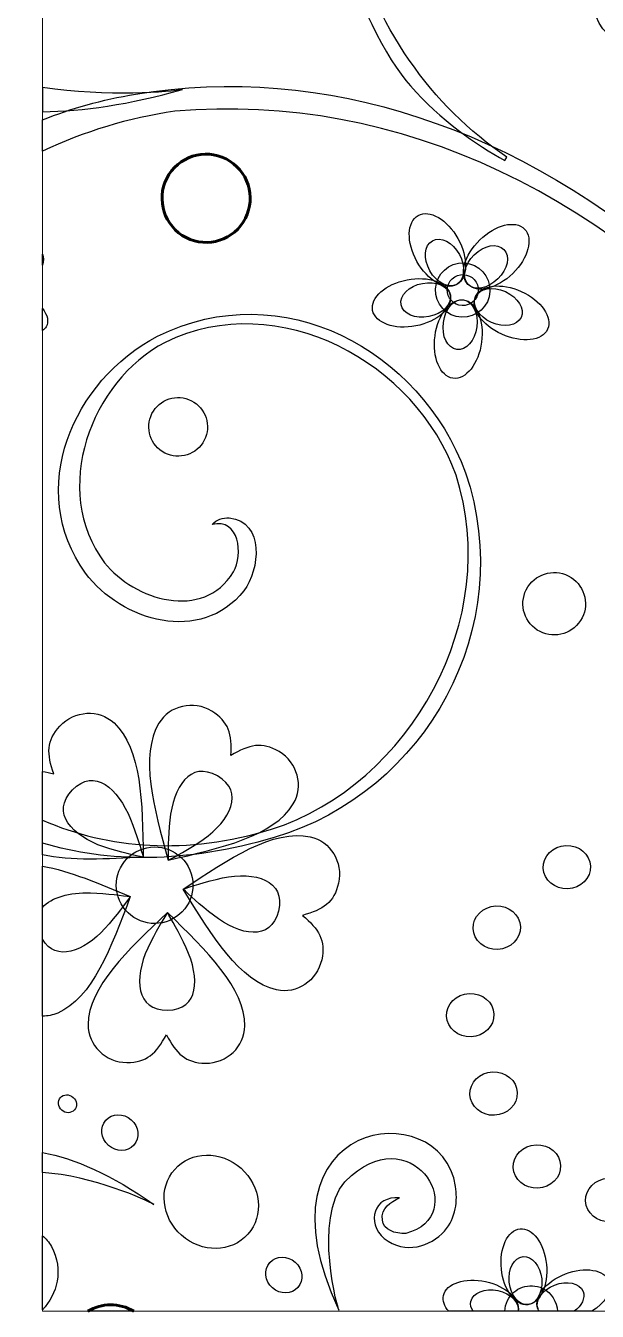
# Model space of a CAD drawing. Header units: millimetres. Extents: x -96 to 58, y -5 to 152.
# Drawn here: x -95.66 to -79.52, y -2.9 to 33.41 of the extents above; entities that cross this region are included whole.
import ezdxf

# ---------------------------------------------------------------- set-up
doc = ezdxf.new("R2010")
doc.units = ezdxf.units.MM
doc.header["$MEASUREMENT"] = 0
doc.layers.add('Capa 1', color=7, linetype='Continuous')

msp = doc.modelspace()

# ---------------------------------------------------------------- linework, layer by layer
at = {"layer": 'Capa 1', "color": 250, "lineweight": 9}
msp.add_open_spline([(-95.1806, 149.5), (-95.1806, 149.5), (57.2195, 149.5), (57.2195, 149.5), (57.2195, 149.5), (57.2195, 149.5), (57.2195, -2.9001), (57.2195, -2.9001), (57.2195, -2.9001), (57.2195, -2.9001), (-95.1806, -2.9001), (-95.1806, -2.9001), (-95.1806, -2.9001), (-95.1806, -2.9001), (-95.1806, 149.5), (-95.1806, 149.5)], degree=3, knots=[0, 0, 0, 0, 0.2, 0.2, 0.2, 0.2, 0.4, 0.4, 0.4, 0.4, 0.6, 0.6, 0.6, 0.6, 1, 1, 1, 1], dxfattribs=at)
at = {"layer": 'Capa 1'}
for points, knots in [([(-78.679, 40.9568), (-78.6047, 39.7963), (-77.4427, 39.6984), (-76.7587, 40.1543), (-76.7587, 40.1543), (-75.2306, 41.2642), (-75.4472, 43.7606), (-76.3585, 45.2921), (-76.3585, 45.2921), (-77.8939, 47.7158), (-80.6531, 48.0613), (-82.8718, 46.8705), (-82.8718, 46.8705), (-86.2305, 44.9315), (-87.4793, 40.3678), (-86.5299, 36.2373), (-86.5299, 36.2373), (-85.8033, 33.3857), (-84.2054, 31.1408), (-82.0746, 29.6992), (-82.0746, 29.6992), (-82.0746, 29.6992), (-82.1324, 29.6069), (-82.1324, 29.6069), (-82.1324, 29.6069), (-82.9258, 30.0472), (-83.9484, 30.741), (-84.7972, 31.7112), (-84.7972, 31.7112), (-86.1643, 33.2753), (-88.2359, 38.2056), (-86.8473, 42.5377), (-86.8473, 42.5377), (-85.6552, 46.2567), (-82.5162, 48.8329), (-79.0894, 48.0098), (-79.0894, 48.0098), (-76.8405, 47.3908), (-74.8668, 45.1103), (-75.1773, 42.2118), (-75.1773, 42.2118), (-75.3611, 40.8383), (-76.1841, 39.4494), (-77.4625, 39.4405), (-77.4625, 39.4405), (-78.1441, 39.4677), (-78.8646, 40.0553), (-78.679, 40.9568)], [0, 0, 0, 0, 0.0769231, 0.0769231, 0.0769231, 0.0769231, 0.1538462, 0.1538462, 0.1538462, 0.1538462, 0.2307692, 0.2307692, 0.2307692, 0.2307692, 0.3076923, 0.3076923, 0.3076923, 0.3076923, 0.3846154, 0.3846154, 0.3846154, 0.3846154, 0.4615385, 0.4615385, 0.4615385, 0.4615385, 0.5384615, 0.5384615, 0.5384615, 0.5384615, 0.6153846, 0.6153846, 0.6153846, 0.6153846, 0.6923077, 0.6923077, 0.6923077, 0.6923077, 0.7692308, 0.7692308, 0.7692308, 0.7692308, 0.8461538, 0.8461538, 0.8461538, 0.8461538, 1, 1, 1, 1]), ([(-78.9342, 32.9694), (-78.0369, 32.5407), (-76.7233, 33.418), (-76.001, 34.9301), (-76.001, 34.9301), (-75.2787, 36.4416), (-75.4203, 38.015), (-76.3179, 38.4437), (-76.3179, 38.4437), (-77.2152, 38.8727), (-78.5288, 37.9946), (-79.2511, 36.4832), (-79.2511, 36.4832), (-79.9735, 34.9718), (-79.8317, 33.3983), (-78.9342, 32.9694)], [0, 0, 0, 0, 0.2, 0.2, 0.2, 0.2, 0.4, 0.4, 0.4, 0.4, 0.6, 0.6, 0.6, 0.6, 1, 1, 1, 1]), ([(-63.7769, -1.8593), (-64.2088, 1.3475), (-64.8296, 4.2977), (-65.564, 6.8251), (-65.564, 6.8251), (-70.6368, 24.283), (-81.9079, 33.2337), (-92.5526, 31.4791), (-92.5526, 31.4791), (-93.505, 31.3196), (-94.3794, 31.0728), (-95.1806, 30.7546), (-95.1806, 30.7546), (-95.1806, 30.7546), (-95.1806, 29.8669), (-95.1806, 29.8669), (-95.1806, 29.8669), (-94.0155, 30.4244), (-92.7488, 30.8014), (-91.4457, 30.9988), (-91.4457, 30.9988), (-78.7654, 32.0492), (-67.1981, 19.5146), (-64.3918, -2.9001), (-64.3918, -2.9001), (-64.3918, -2.9001), (-63.7769, -2.9001), (-63.7769, -2.9001), (-63.7769, -2.9001), (-63.7769, -2.9001), (-63.7769, -1.8593), (-63.7769, -1.8593)], [0, 0, 0, 0, 0.1111111, 0.1111111, 0.1111111, 0.1111111, 0.2222222, 0.2222222, 0.2222222, 0.2222222, 0.3333333, 0.3333333, 0.3333333, 0.3333333, 0.4444444, 0.4444444, 0.4444444, 0.4444444, 0.5555556, 0.5555556, 0.5555556, 0.5555556, 0.6666667, 0.6666667, 0.6666667, 0.6666667, 0.7777778, 0.7777778, 0.7777778, 0.7777778, 1, 1, 1, 1]), ([(-95.1806, 31.6686), (-93.3544, 31.3896), (-91.5245, 31.5387), (-91.2293, 31.6119), (-91.2293, 31.6119), (-92.7374, 31.1838), (-94.0494, 30.9913), (-95.1806, 30.9809), (-95.1806, 30.9809), (-95.1806, 30.9809), (-95.1806, 31.6686), (-95.1806, 31.6686)], [0, 0, 0, 0, 0.25, 0.25, 0.25, 0.25, 0.5, 0.5, 0.5, 0.5, 1, 1, 1, 1]), ([(-84.5763, 28.0521), (-84.8963, 27.8738), (-84.9125, 27.2923), (-84.6125, 26.7534), (-84.6125, 26.7534), (-84.3124, 26.2143), (-83.8096, 25.9217), (-83.4896, 26.0997), (-83.4896, 26.0997), (-83.1695, 26.2781), (-83.1532, 26.8592), (-83.4532, 27.3985), (-83.4532, 27.3985), (-83.7533, 27.9377), (-84.2561, 28.2301), (-84.5763, 28.0521)], [0, 0, 0, 0, 0.2, 0.2, 0.2, 0.2, 0.4, 0.4, 0.4, 0.4, 0.6, 0.6, 0.6, 0.6, 1, 1, 1, 1]), ([(-81.5735, 27.6686), (-81.8296, 27.9303), (-82.3949, 27.7925), (-82.836, 27.361), (-82.836, 27.361), (-83.2768, 26.9298), (-83.4265, 26.3676), (-83.1704, 26.1057), (-83.1704, 26.1057), (-82.9142, 25.8435), (-82.3487, 25.9818), (-81.9079, 26.4134), (-81.9079, 26.4134), (-81.4669, 26.8446), (-81.3172, 27.4068), (-81.5735, 27.6686)], [0, 0, 0, 0, 0.2, 0.2, 0.2, 0.2, 0.4, 0.4, 0.4, 0.4, 0.6, 0.6, 0.6, 0.6, 1, 1, 1, 1]), ([(-84.1741, 27.3375), (-84.4044, 27.2096), (-84.4373, 26.8289), (-84.2476, 26.4883), (-84.2476, 26.4883), (-84.058, 26.1475), (-83.7172, 25.9746), (-83.4869, 26.1034), (-83.4869, 26.1034), (-83.2567, 26.2315), (-83.2237, 26.6117), (-83.4134, 26.9523), (-83.4134, 26.9523), (-83.6031, 27.2935), (-83.9437, 27.4657), (-84.1741, 27.3375)], [0, 0, 0, 0, 0.2, 0.2, 0.2, 0.2, 0.4, 0.4, 0.4, 0.4, 0.6, 0.6, 0.6, 0.6, 1, 1, 1, 1]), ([(-82.1568, 27.0923), (-82.341, 27.281), (-82.7167, 27.2125), (-82.9954, 26.9394), (-82.9954, 26.9394), (-83.2741, 26.6666), (-83.3507, 26.2926), (-83.1664, 26.104), (-83.1664, 26.104), (-82.9821, 25.9157), (-82.6063, 25.9844), (-82.3276, 26.2574), (-82.3276, 26.2574), (-82.0488, 26.5303), (-81.9723, 26.9039), (-82.1568, 27.0923)], [0, 0, 0, 0, 0.2, 0.2, 0.2, 0.2, 0.4, 0.4, 0.4, 0.4, 0.6, 0.6, 0.6, 0.6, 1, 1, 1, 1]), ([(-95.1806, 26.6451), (-95.1453, 26.7626), (-95.1439, 26.8731), (-95.1806, 26.9614), (-95.1806, 26.9614), (-95.1806, 26.9614), (-95.1806, 26.6451), (-95.1806, 26.6451)], [0, 0, 0, 0, 0.3333333, 0.3333333, 0.3333333, 0.3333333, 1, 1, 1, 1]), ([(-83.3513, 25.1756), (-82.9277, 25.1567), (-82.5686, 25.4846), (-82.5498, 25.9085), (-82.5498, 25.9085), (-82.5309, 26.3322), (-82.8591, 26.691), (-83.2826, 26.7099), (-83.2826, 26.7099), (-83.7064, 26.7288), (-84.0652, 26.4005), (-84.0841, 25.9769), (-84.0841, 25.9769), (-84.1029, 25.5534), (-83.775, 25.1948), (-83.3513, 25.1756)], [0, 0, 0, 0, 0.2, 0.2, 0.2, 0.2, 0.4, 0.4, 0.4, 0.4, 0.6, 0.6, 0.6, 0.6, 1, 1, 1, 1]), ([(-95.1806, 10.3234), (-93.3395, 9.7643), (-91.1497, 9.742), (-88.6386, 10.4848), (-88.6386, 10.4848), (-84.3412, 11.7558), (-81.7631, 16.4276), (-83.2375, 20.783), (-83.2375, 20.783), (-84.5279, 24.2677), (-88.4116, 26.3719), (-91.9315, 24.6458), (-91.9315, 24.6458), (-94.3416, 23.3779), (-95.6563, 20.3094), (-93.9705, 17.9465), (-93.9705, 17.9465), (-92.9435, 16.5926), (-90.714, 15.9233), (-89.496, 17.4506), (-89.496, 17.4506), (-89.0516, 18.0471), (-88.8972, 19.3938), (-89.9097, 19.5103), (-89.9097, 19.5103), (-90.099, 19.5227), (-90.2684, 19.4642), (-90.3969, 19.322), (-90.3969, 19.322), (-89.6111, 19.5098), (-89.5163, 18.4714), (-89.7924, 17.9811), (-89.7924, 17.9811), (-90.6473, 16.5825), (-92.5909, 17.1867), (-93.4299, 18.2407), (-93.4299, 18.2407), (-94.9631, 20.2916), (-93.8228, 23.3671), (-91.7231, 24.4649), (-91.7231, 24.4649), (-88.5147, 26.0271), (-84.6365, 23.8859), (-83.5081, 20.7189), (-83.5081, 20.7189), (-82.1897, 16.6609), (-84.775, 11.9953), (-88.7181, 10.7135), (-88.7181, 10.7135), (-91.1186, 9.9761), (-93.3192, 10.1629), (-95.1806, 10.9701), (-95.1806, 10.9701), (-95.1806, 10.9701), (-95.1806, 10.3234), (-95.1806, 10.3234)], [0, 0, 0, 0, 0.0666667, 0.0666667, 0.0666667, 0.0666667, 0.1333333, 0.1333333, 0.1333333, 0.1333333, 0.2, 0.2, 0.2, 0.2, 0.2666667, 0.2666667, 0.2666667, 0.2666667, 0.3333333, 0.3333333, 0.3333333, 0.3333333, 0.4, 0.4, 0.4, 0.4, 0.4666667, 0.4666667, 0.4666667, 0.4666667, 0.5333333, 0.5333333, 0.5333333, 0.5333333, 0.6, 0.6, 0.6, 0.6, 0.6666667, 0.6666667, 0.6666667, 0.6666667, 0.7333333, 0.7333333, 0.7333333, 0.7333333, 0.8, 0.8, 0.8, 0.8, 0.8666667, 0.8666667, 0.8666667, 0.8666667, 1, 1, 1, 1]), ([(-85.8617, 25.3705), (-85.7918, 25.0111), (-85.2441, 24.8149), (-84.6384, 24.932), (-84.6384, 24.932), (-84.0328, 25.0495), (-83.5982, 25.436), (-83.6679, 25.7955), (-83.6679, 25.7955), (-83.7377, 26.1553), (-84.2853, 26.3519), (-84.8911, 26.2345), (-84.8911, 26.2345), (-85.4968, 26.1169), (-85.9313, 25.7302), (-85.8617, 25.3705)], [0, 0, 0, 0, 0.2, 0.2, 0.2, 0.2, 0.4, 0.4, 0.4, 0.4, 0.6, 0.6, 0.6, 0.6, 1, 1, 1, 1]), ([(-85.0574, 25.5306), (-85.0071, 25.2718), (-84.656, 25.1221), (-84.2732, 25.1965), (-84.2732, 25.1965), (-83.8901, 25.2703), (-83.6203, 25.5404), (-83.6703, 25.7995), (-83.6703, 25.7995), (-83.7205, 26.058), (-84.0719, 26.2079), (-84.4548, 26.1335), (-84.4548, 26.1335), (-84.8378, 26.0593), (-85.1074, 25.7892), (-85.0574, 25.5306)], [0, 0, 0, 0, 0.2, 0.2, 0.2, 0.2, 0.4, 0.4, 0.4, 0.4, 0.6, 0.6, 0.6, 0.6, 1, 1, 1, 1]), ([(-83.3364, 25.5053), (-83.0948, 25.4948), (-82.8902, 25.6818), (-82.8794, 25.9231), (-82.8794, 25.9231), (-82.8686, 26.1647), (-83.0558, 26.3696), (-83.2973, 26.3802), (-83.2973, 26.3802), (-83.5389, 26.3907), (-83.7438, 26.2039), (-83.7546, 25.9621), (-83.7546, 25.9621), (-83.7652, 25.7209), (-83.5781, 25.5161), (-83.3364, 25.5053)], [0, 0, 0, 0, 0.2, 0.2, 0.2, 0.2, 0.4, 0.4, 0.4, 0.4, 0.6, 0.6, 0.6, 0.6, 1, 1, 1, 1]), ([(-80.9211, 24.8379), (-80.7697, 25.1716), (-81.1028, 25.6487), (-81.6646, 25.9034), (-81.6646, 25.9034), (-82.2263, 26.1584), (-82.8047, 26.0945), (-82.9561, 25.7611), (-82.9561, 25.7611), (-83.1074, 25.4275), (-82.7745, 24.95), (-82.2125, 24.6953), (-82.2125, 24.6953), (-81.6507, 24.4405), (-81.0723, 24.5045), (-80.9211, 24.8379)], [0, 0, 0, 0, 0.2, 0.2, 0.2, 0.2, 0.4, 0.4, 0.4, 0.4, 0.6, 0.6, 0.6, 0.6, 1, 1, 1, 1]), ([(-81.6693, 25.1734), (-81.5606, 25.4131), (-81.7601, 25.7382), (-82.1155, 25.8997), (-82.1155, 25.8997), (-82.4707, 26.0605), (-82.8471, 25.9967), (-82.9561, 25.7568), (-82.9561, 25.7568), (-83.0647, 25.5165), (-82.8652, 25.191), (-82.51, 25.0302), (-82.51, 25.0302), (-82.1547, 24.8689), (-81.7783, 24.9329), (-81.6693, 25.1734)], [0, 0, 0, 0, 0.2, 0.2, 0.2, 0.2, 0.4, 0.4, 0.4, 0.4, 0.6, 0.6, 0.6, 0.6, 1, 1, 1, 1]), ([(-95.0788, 24.9051), (-94.9945, 25.046), (-95.0409, 25.2425), (-95.1806, 25.4251), (-95.1806, 25.4251), (-95.1806, 25.4251), (-95.1806, 24.8038), (-95.1806, 24.8038), (-95.1806, 24.8038), (-95.1384, 24.8298), (-95.1037, 24.8636), (-95.0788, 24.9051)], [0, 0, 0, 0, 0.25, 0.25, 0.25, 0.25, 0.5, 0.5, 0.5, 0.5, 1, 1, 1, 1]), ([(-83.5936, 23.453), (-83.2305, 23.404), (-82.8693, 23.8597), (-82.7865, 24.4712), (-82.7865, 24.4712), (-82.7041, 25.0826), (-82.9314, 25.618), (-83.2946, 25.6672), (-83.2946, 25.6672), (-83.6574, 25.7162), (-84.0188, 25.26), (-84.1014, 24.6487), (-84.1014, 24.6487), (-84.184, 24.0376), (-83.9565, 23.5021), (-83.5936, 23.453)], [0, 0, 0, 0, 0.2, 0.2, 0.2, 0.2, 0.4, 0.4, 0.4, 0.4, 0.6, 0.6, 0.6, 0.6, 1, 1, 1, 1]), ([(-83.4876, 24.2658), (-83.2265, 24.2306), (-82.9722, 24.5156), (-82.92, 24.9022), (-82.92, 24.9022), (-82.8678, 25.2887), (-83.0374, 25.6307), (-83.2987, 25.6658), (-83.2987, 25.6658), (-83.5598, 25.7013), (-83.8139, 25.4162), (-83.8662, 25.0299), (-83.8662, 25.0299), (-83.9183, 24.6434), (-83.749, 24.3012), (-83.4876, 24.2658)], [0, 0, 0, 0, 0.2, 0.2, 0.2, 0.2, 0.4, 0.4, 0.4, 0.4, 0.6, 0.6, 0.6, 0.6, 1, 1, 1, 1]), ([(-90.9065, 22.7775), (-91.2916, 23.0245), (-91.8039, 22.9123), (-92.0503, 22.5271), (-92.0503, 22.5271), (-92.2971, 22.1422), (-92.1849, 21.6301), (-91.8001, 21.3832), (-91.8001, 21.3832), (-91.4151, 21.1368), (-90.9028, 21.2489), (-90.6563, 21.6333), (-90.6563, 21.6333), (-90.4095, 22.0186), (-90.5216, 22.5308), (-90.9065, 22.7775)], [0, 0, 0, 0, 0.2, 0.2, 0.2, 0.2, 0.4, 0.4, 0.4, 0.4, 0.6, 0.6, 0.6, 0.6, 1, 1, 1, 1]), ([(-79.9934, 16.608), (-79.7306, 17.0184), (-79.8501, 17.5645), (-80.2604, 17.8275), (-80.2604, 17.8275), (-80.6708, 18.0906), (-81.2169, 17.9708), (-81.4798, 17.5604), (-81.4798, 17.5604), (-81.7429, 17.1504), (-81.6232, 16.6042), (-81.2128, 16.3409), (-81.2128, 16.3409), (-80.8028, 16.0783), (-80.2563, 16.1979), (-79.9934, 16.608)], [0, 0, 0, 0, 0.2, 0.2, 0.2, 0.2, 0.4, 0.4, 0.4, 0.4, 0.6, 0.6, 0.6, 0.6, 1, 1, 1, 1]), ([(-89.8628, 12.797), (-89.3523, 13.1099), (-88.9786, 13.1947), (-88.5045, 12.9097), (-88.5045, 12.9097), (-87.9809, 12.5952), (-87.8009, 11.9326), (-88.1026, 11.4304), (-88.1026, 11.4304), (-88.6493, 10.5204), (-90.1443, 10.1805), (-91.6393, 9.84), (-91.6393, 9.84), (-92.041, 11.3197), (-92.4429, 12.7996), (-91.8962, 13.7093), (-91.8962, 13.7093), (-91.5947, 14.2114), (-90.9249, 14.3639), (-90.4013, 14.0494), (-90.4013, 14.0494), (-89.9271, 13.7643), (-89.8265, 13.3945), (-89.8628, 12.797)], [0, 0, 0, 0, 0.1428571, 0.1428571, 0.1428571, 0.1428571, 0.2857143, 0.2857143, 0.2857143, 0.2857143, 0.4285714, 0.4285714, 0.4285714, 0.4285714, 0.5714286, 0.5714286, 0.5714286, 0.5714286, 0.7142857, 0.7142857, 0.7142857, 0.7142857, 1, 1, 1, 1]), ([(-94.8639, 12.2764), (-94.9764, 12.3073), (-95.0815, 12.3313), (-95.1806, 12.347), (-95.1806, 12.347), (-95.1806, 12.347), (-95.1806, 9.9938), (-95.1806, 9.9938), (-95.1806, 9.9938), (-94.3825, 9.8108), (-93.3595, 9.8697), (-92.3364, 9.9287), (-92.3364, 9.9287), (-92.3611, 11.4614), (-92.3856, 12.9947), (-93.1633, 13.7168), (-93.1633, 13.7168), (-93.5925, 14.1161), (-94.2782, 14.0762), (-94.6939, 13.6289), (-94.6939, 13.6289), (-95.0704, 13.2238), (-95.0643, 12.8404), (-94.8639, 12.2764)], [0, 0, 0, 0, 0.1428571, 0.1428571, 0.1428571, 0.1428571, 0.2857143, 0.2857143, 0.2857143, 0.2857143, 0.4285714, 0.4285714, 0.4285714, 0.4285714, 0.5714286, 0.5714286, 0.5714286, 0.5714286, 0.7142857, 0.7142857, 0.7142857, 0.7142857, 1, 1, 1, 1]), ([(-94.3352, 11.8289), (-94.9661, 11.1815), (-94.3422, 10.5203), (-93.4525, 10.218), (-93.4525, 10.218), (-92.9861, 10.0593), (-92.5293, 9.967), (-92.3364, 9.9287), (-92.3364, 9.9287), (-92.3961, 10.1185), (-92.5168, 10.5532), (-92.697, 10.9976), (-92.697, 10.9976), (-93.0527, 11.8769), (-93.7178, 12.4618), (-94.3352, 11.8289)], [0, 0, 0, 0, 0.2, 0.2, 0.2, 0.2, 0.4, 0.4, 0.4, 0.4, 0.6, 0.6, 0.6, 0.6, 1, 1, 1, 1]), ([(-90.2464, 12.2207), (-89.4604, 11.7735), (-89.8764, 10.9653), (-90.6475, 10.4278), (-90.6475, 10.4278), (-91.0513, 10.1462), (-91.4647, 9.9307), (-91.6393, 9.84), (-91.6393, 9.84), (-91.6343, 10.0395), (-91.6393, 10.4902), (-91.5896, 10.9675), (-91.5896, 10.9675), (-91.4915, 11.9109), (-91.0152, 12.6576), (-90.2464, 12.2207)], [0, 0, 0, 0, 0.2, 0.2, 0.2, 0.2, 0.4, 0.4, 0.4, 0.4, 0.6, 0.6, 0.6, 0.6, 1, 1, 1, 1]), ([(-87.8408, 8.2823), (-87.2631, 8.4385), (-86.9445, 8.6517), (-86.8259, 9.192), (-86.8259, 9.192), (-86.6948, 9.7888), (-87.0528, 10.3746), (-87.625, 10.5005), (-87.625, 10.5005), (-88.6618, 10.7281), (-89.9359, 9.8752), (-91.2099, 9.0226), (-91.2099, 9.0226), (-90.4108, 7.7142), (-89.6115, 6.4055), (-88.5748, 6.1775), (-88.5748, 6.1775), (-88.0027, 6.0522), (-87.432, 6.4342), (-87.3009, 7.0306), (-87.3009, 7.0306), (-87.1821, 7.5714), (-87.3819, 7.8984), (-87.8408, 8.2823)], [0, 0, 0, 0, 0.1428571, 0.1428571, 0.1428571, 0.1428571, 0.2857143, 0.2857143, 0.2857143, 0.2857143, 0.4285714, 0.4285714, 0.4285714, 0.4285714, 0.5714286, 0.5714286, 0.5714286, 0.5714286, 0.7142857, 0.7142857, 0.7142857, 0.7142857, 1, 1, 1, 1]), ([(-93.0114, 8.7061), (-92.775, 8.1578), (-92.1384, 7.9047), (-91.5896, 8.1408), (-91.5896, 8.1408), (-91.041, 8.3769), (-90.7876, 9.014), (-91.0239, 9.5627), (-91.0239, 9.5627), (-91.2604, 10.1114), (-91.8971, 10.3645), (-92.4458, 10.1279), (-92.4458, 10.1279), (-92.9945, 9.8918), (-93.2479, 9.2553), (-93.0114, 8.7061)], [0, 0, 0, 0, 0.2, 0.2, 0.2, 0.2, 0.4, 0.4, 0.4, 0.4, 0.6, 0.6, 0.6, 0.6, 1, 1, 1, 1]), ([(-80.3544, 9.033), (-79.9851, 9.0482), (-79.6971, 9.3348), (-79.7108, 9.6725), (-79.7108, 9.6725), (-79.7244, 10.0109), (-80.0351, 10.2729), (-80.4042, 10.2578), (-80.4042, 10.2578), (-80.7734, 10.2427), (-81.0615, 9.9565), (-81.0478, 9.6182), (-81.0478, 9.6182), (-81.034, 9.2799), (-80.7235, 9.018), (-80.3544, 9.033)], [0, 0, 0, 0, 0.2, 0.2, 0.2, 0.2, 0.4, 0.4, 0.4, 0.4, 0.6, 0.6, 0.6, 0.6, 1, 1, 1, 1]), ([(-95.1806, 5.439), (-95.0375, 5.4358), (-94.8923, 5.4623), (-94.7535, 5.5221), (-94.7535, 5.5221), (-93.7786, 5.9422), (-93.2415, 7.3783), (-92.7045, 8.8142), (-92.7045, 8.8142), (-93.5626, 9.1764), (-94.4207, 9.5384), (-95.1806, 9.6729), (-95.1806, 9.6729), (-95.1806, 9.6729), (-95.1806, 5.439), (-95.1806, 5.439)], [0, 0, 0, 0, 0.2, 0.2, 0.2, 0.2, 0.4, 0.4, 0.4, 0.4, 0.6, 0.6, 0.6, 0.6, 1, 1, 1, 1]), ([(-88.5235, 8.3997), (-88.3084, 9.2778), (-89.1815, 9.5309), (-90.1016, 9.3394), (-90.1016, 9.3394), (-90.5837, 9.2395), (-91.0244, 9.0869), (-91.2099, 9.0226), (-91.2099, 9.0226), (-91.0622, 8.8892), (-90.7376, 8.5758), (-90.3567, 8.2842), (-90.3567, 8.2842), (-89.604, 7.7075), (-88.734, 7.5407), (-88.5235, 8.3997)], [0, 0, 0, 0, 0.2, 0.2, 0.2, 0.2, 0.4, 0.4, 0.4, 0.4, 0.6, 0.6, 0.6, 0.6, 1, 1, 1, 1]), ([(-95.1806, 7.6087), (-94.8058, 6.9534), (-94.0156, 7.261), (-93.4194, 7.9099), (-93.4194, 7.9099), (-93.0862, 8.2725), (-92.8175, 8.6534), (-92.7045, 8.8142), (-92.7045, 8.8142), (-92.9023, 8.8363), (-93.3488, 8.9012), (-93.8282, 8.9161), (-93.8282, 8.9161), (-94.4091, 8.9339), (-94.9358, 8.801), (-95.1806, 8.5067), (-95.1806, 8.5067), (-95.1806, 8.5067), (-95.1806, 7.6087), (-95.1806, 7.6087)], [0, 0, 0, 0, 0.1666667, 0.1666667, 0.1666667, 0.1666667, 0.3333333, 0.3333333, 0.3333333, 0.3333333, 0.5, 0.5, 0.5, 0.5, 0.6666667, 0.6666667, 0.6666667, 0.6666667, 1, 1, 1, 1]), ([(-91.6851, 4.9128), (-91.9661, 4.3846), (-92.245, 4.1217), (-92.7983, 4.1263), (-92.7983, 4.1263), (-93.409, 4.1319), (-93.9006, 4.6117), (-93.8954, 5.1976), (-93.8954, 5.1976), (-93.8863, 6.2588), (-92.7706, 7.3103), (-91.655, 8.362), (-91.655, 8.362), (-90.5579, 7.2912), (-89.4606, 6.2204), (-89.47, 5.1589), (-89.47, 5.1589), (-89.4751, 4.5729), (-89.9749, 4.1017), (-90.5856, 4.1071), (-90.5856, 4.1071), (-91.1388, 4.112), (-91.413, 4.3793), (-91.6851, 4.9128)], [0, 0, 0, 0, 0.1428571, 0.1428571, 0.1428571, 0.1428571, 0.2857143, 0.2857143, 0.2857143, 0.2857143, 0.4285714, 0.4285714, 0.4285714, 0.4285714, 0.5714286, 0.5714286, 0.5714286, 0.5714286, 0.7142857, 0.7142857, 0.7142857, 0.7142857, 1, 1, 1, 1]), ([(-91.6471, 5.6044), (-92.5512, 5.5909), (-92.6031, 6.498), (-92.2115, 7.3526), (-92.2115, 7.3526), (-92.0064, 7.8003), (-91.7596, 8.1954), (-91.655, 8.362), (-91.655, 8.362), (-91.5582, 8.1886), (-91.3251, 7.8017), (-91.1257, 7.3658), (-91.1257, 7.3658), (-90.7315, 6.5033), (-90.7629, 5.618), (-91.6471, 5.6044)], [0, 0, 0, 0, 0.2, 0.2, 0.2, 0.2, 0.4, 0.4, 0.4, 0.4, 0.6, 0.6, 0.6, 0.6, 1, 1, 1, 1]), ([(-82.332, 7.3232), (-81.9627, 7.3383), (-81.6746, 7.6245), (-81.6886, 7.9631), (-81.6886, 7.9631), (-81.7023, 8.3008), (-82.0128, 8.5629), (-82.382, 8.5478), (-82.382, 8.5478), (-82.751, 8.5326), (-83.0393, 8.2464), (-83.0256, 7.9078), (-83.0256, 7.9078), (-83.0117, 7.5702), (-82.7011, 7.308), (-82.332, 7.3232)], [0, 0, 0, 0, 0.2, 0.2, 0.2, 0.2, 0.4, 0.4, 0.4, 0.4, 0.6, 0.6, 0.6, 0.6, 1, 1, 1, 1]), ([(-83.0829, 4.851), (-82.7136, 4.8659), (-82.4256, 5.1523), (-82.4393, 5.4906), (-82.4393, 5.4906), (-82.453, 5.8289), (-82.7637, 6.091), (-83.1327, 6.0756), (-83.1327, 6.0756), (-83.502, 6.0605), (-83.7902, 5.7742), (-83.7764, 5.436), (-83.7764, 5.436), (-83.7625, 5.0978), (-83.452, 4.8358), (-83.0829, 4.851)], [0, 0, 0, 0, 0.2, 0.2, 0.2, 0.2, 0.4, 0.4, 0.4, 0.4, 0.6, 0.6, 0.6, 0.6, 1, 1, 1, 1]), ([(-82.4237, 2.6366), (-82.0545, 2.6518), (-81.7663, 2.9383), (-81.78, 3.2763), (-81.78, 3.2763), (-81.794, 3.6146), (-82.1044, 3.8765), (-82.4736, 3.8616), (-82.4736, 3.8616), (-82.8428, 3.8467), (-83.131, 3.5599), (-83.1173, 3.222), (-83.1173, 3.222), (-83.1033, 2.884), (-82.7928, 2.6218), (-82.4237, 2.6366)], [0, 0, 0, 0, 0.2, 0.2, 0.2, 0.2, 0.4, 0.4, 0.4, 0.4, 0.6, 0.6, 0.6, 0.6, 1, 1, 1, 1]), ([(-85.1074, 0.303), (-85.3549, 0.1854), (-85.6308, 0.0279), (-85.5884, -0.3258), (-85.5884, -0.3258), (-85.5553, -0.6065), (-85.2321, -0.7102), (-84.9248, -0.703), (-84.9248, -0.703), (-83.093, -0.2065), (-84.6399, 2.4867), (-86.4596, 0.9349), (-86.4596, 0.9349), (-87.572, 0.1194), (-86.9214, -2.6145), (-86.8138, -2.8638), (-86.8138, -2.8638), (-89.3758, 2.5505), (-83.9251, 3.2881), (-83.5209, 0.627), (-83.5209, 0.627), (-83.4623, 0.2419), (-83.5061, -0.2677), (-83.8334, -0.634), (-83.8334, -0.634), (-84.2284, -1.0758), (-84.9411, -1.3029), (-85.5342, -0.8453), (-85.5342, -0.8453), (-86.065, -0.3833), (-85.8172, 0.3686), (-85.1074, 0.303)], [0, 0, 0, 0, 0.1111111, 0.1111111, 0.1111111, 0.1111111, 0.2222222, 0.2222222, 0.2222222, 0.2222222, 0.3333333, 0.3333333, 0.3333333, 0.3333333, 0.4444444, 0.4444444, 0.4444444, 0.4444444, 0.5555556, 0.5555556, 0.5555556, 0.5555556, 0.6666667, 0.6666667, 0.6666667, 0.6666667, 0.7777778, 0.7777778, 0.7777778, 0.7777778, 1, 1, 1, 1]), ([(-94.3199, 3.1422), (-94.429, 3.2391), (-94.5895, 3.2365), (-94.6783, 3.1364), (-94.6783, 3.1364), (-94.767, 3.0366), (-94.7504, 2.8768), (-94.6413, 2.7797), (-94.6413, 2.7797), (-94.5323, 2.6831), (-94.3717, 2.6856), (-94.2826, 2.7855), (-94.2826, 2.7855), (-94.194, 2.8858), (-94.2106, 3.0451), (-94.3199, 3.1422)], [0, 0, 0, 0, 0.2, 0.2, 0.2, 0.2, 0.4, 0.4, 0.4, 0.4, 0.6, 0.6, 0.6, 0.6, 1, 1, 1, 1]), ([(-92.6792, 2.5093), (-92.8975, 2.7033), (-93.2185, 2.6982), (-93.3962, 2.4981), (-93.3962, 2.4981), (-93.5736, 2.2982), (-93.5405, 1.9793), (-93.3222, 1.7852), (-93.3222, 1.7852), (-93.1038, 1.5913), (-92.7827, 1.5963), (-92.6052, 1.7964), (-92.6052, 1.7964), (-92.4277, 1.9962), (-92.4608, 2.3155), (-92.6792, 2.5093)], [0, 0, 0, 0, 0.2, 0.2, 0.2, 0.2, 0.4, 0.4, 0.4, 0.4, 0.6, 0.6, 0.6, 0.6, 1, 1, 1, 1]), ([(-81.1981, 0.577), (-80.8289, 0.5921), (-80.5407, 0.8785), (-80.5547, 1.2165), (-80.5547, 1.2165), (-80.5684, 1.5547), (-80.8788, 1.8167), (-81.2481, 1.8015), (-81.2481, 1.8015), (-81.6172, 1.7869), (-81.9055, 1.5002), (-81.8916, 1.1619), (-81.8916, 1.1619), (-81.8778, 0.8239), (-81.5671, 0.5617), (-81.1981, 0.577)], [0, 0, 0, 0, 0.2, 0.2, 0.2, 0.2, 0.4, 0.4, 0.4, 0.4, 0.6, 0.6, 0.6, 0.6, 1, 1, 1, 1]), ([(-95.1806, 1.0179), (-93.78, 0.9311), (-92.2329, 0.2416), (-92.0369, 0.1116), (-92.0369, 0.1116), (-93.2352, 0.9662), (-94.2861, 1.4179), (-95.1806, 1.5809), (-95.1806, 1.5809), (-95.1806, 1.5809), (-95.1806, 1.0179), (-95.1806, 1.0179)], [0, 0, 0, 0, 0.25, 0.25, 0.25, 0.25, 0.5, 0.5, 0.5, 0.5, 1, 1, 1, 1]), ([(-89.5784, 1.1381), (-90.1484, 1.6445), (-90.9868, 1.6312), (-91.4502, 1.1089), (-91.4502, 1.1089), (-91.9137, 0.5867), (-91.8272, -0.2471), (-91.257, -0.7531), (-91.257, -0.7531), (-90.6869, -1.2593), (-89.8488, -1.2462), (-89.3853, -0.7239), (-89.3853, -0.7239), (-88.9218, -0.2015), (-89.0082, 0.6322), (-89.5784, 1.1381)], [0, 0, 0, 0, 0.2, 0.2, 0.2, 0.2, 0.4, 0.4, 0.4, 0.4, 0.6, 0.6, 0.6, 0.6, 1, 1, 1, 1]), ([(-79.1594, -0.3695), (-78.7904, -0.3548), (-78.5022, -0.0682), (-78.5161, 0.2698), (-78.5161, 0.2698), (-78.5297, 0.6081), (-78.8405, 0.8699), (-79.2095, 0.8548), (-79.2095, 0.8548), (-79.5787, 0.8397), (-79.8669, 0.5534), (-79.8529, 0.2152), (-79.8529, 0.2152), (-79.8392, -0.1228), (-79.5287, -0.3847), (-79.1594, -0.3695)], [0, 0, 0, 0, 0.2, 0.2, 0.2, 0.2, 0.4, 0.4, 0.4, 0.4, 0.6, 0.6, 0.6, 0.6, 1, 1, 1, 1]), ([(-81.7012, -0.57), (-82.0526, -0.6065), (-82.2883, -1.1154), (-82.2276, -1.7072), (-82.2276, -1.7072), (-82.1669, -2.2994), (-81.8325, -2.7502), (-81.4812, -2.7141), (-81.4812, -2.7141), (-81.1295, -2.6782), (-80.8939, -2.1689), (-80.9545, -1.5764), (-80.9545, -1.5764), (-81.0153, -0.9848), (-81.3495, -0.5341), (-81.7012, -0.57)], [0, 0, 0, 0, 0.2, 0.2, 0.2, 0.2, 0.4, 0.4, 0.4, 0.4, 0.6, 0.6, 0.6, 0.6, 1, 1, 1, 1]), ([(-95.1806, -2.863), (-94.7711, -2.4064), (-94.5786, -1.7385), (-94.9276, -1.0682), (-94.9276, -1.0682), (-95.0006, -0.9461), (-95.0868, -0.8465), (-95.1806, -0.7685), (-95.1806, -0.7685), (-95.1806, -0.7685), (-95.1806, -2.863), (-95.1806, -2.863)], [0, 0, 0, 0, 0.25, 0.25, 0.25, 0.25, 0.5, 0.5, 0.5, 0.5, 1, 1, 1, 1]), ([(-88.0462, -1.5141), (-88.2646, -1.3202), (-88.5857, -1.3249), (-88.7632, -1.5253), (-88.7632, -1.5253), (-88.9407, -1.7252), (-88.9075, -2.0446), (-88.6891, -2.2387), (-88.6891, -2.2387), (-88.4707, -2.4324), (-88.1497, -2.4273), (-87.9722, -2.2272), (-87.9722, -2.2272), (-87.7948, -2.0271), (-87.8279, -1.7078), (-88.0462, -1.5141)], [0, 0, 0, 0, 0.2, 0.2, 0.2, 0.2, 0.4, 0.4, 0.4, 0.4, 0.6, 0.6, 0.6, 0.6, 1, 1, 1, 1]), ([(-81.6166, -1.3562), (-81.8696, -1.3823), (-82.0435, -1.707), (-82.0052, -2.0813), (-82.0052, -2.0813), (-81.9665, -2.4556), (-81.7304, -2.7379), (-81.4774, -2.7121), (-81.4774, -2.7121), (-81.2245, -2.6858), (-81.0506, -2.3615), (-81.0889, -1.9871), (-81.0889, -1.9871), (-81.1272, -1.613), (-81.3637, -1.3306), (-81.6166, -1.3562)], [0, 0, 0, 0, 0.2, 0.2, 0.2, 0.2, 0.4, 0.4, 0.4, 0.4, 0.6, 0.6, 0.6, 0.6, 1, 1, 1, 1]), ([(-79.1856, -2.0526), (-79.3129, -1.7234), (-79.8665, -1.6302), (-80.4215, -1.8449), (-80.4215, -1.8449), (-80.9764, -2.0596), (-81.3233, -2.5006), (-81.1958, -2.8303), (-81.1958, -2.8303), (-81.1863, -2.8549), (-81.1743, -2.8782), (-81.1602, -2.9001), (-81.1602, -2.9001), (-81.1602, -2.9001), (-79.6782, -2.9001), (-79.6782, -2.9001), (-79.6782, -2.9001), (-79.2941, -2.6662), (-79.0814, -2.3224), (-79.1856, -2.0526)], [0, 0, 0, 0, 0.1666667, 0.1666667, 0.1666667, 0.1666667, 0.3333333, 0.3333333, 0.3333333, 0.3333333, 0.5, 0.5, 0.5, 0.5, 0.6666667, 0.6666667, 0.6666667, 0.6666667, 1, 1, 1, 1]), ([(-83.8609, -2.4575), (-83.8932, -2.6058), (-83.8356, -2.7612), (-83.7133, -2.9001), (-83.7133, -2.9001), (-83.7133, -2.9001), (-81.7519, -2.9001), (-81.7519, -2.9001), (-81.7519, -2.9001), (-81.6919, -2.5592), (-82.0988, -2.1857), (-82.6718, -2.0616), (-82.6718, -2.0616), (-83.2534, -1.9348), (-83.7859, -2.1122), (-83.8609, -2.4575)], [0, 0, 0, 0, 0.2, 0.2, 0.2, 0.2, 0.4, 0.4, 0.4, 0.4, 0.6, 0.6, 0.6, 0.6, 1, 1, 1, 1]), ([(-80.6474, -2.9001), (-80.6546, -2.6319), (-80.8075, -2.377), (-81.0656, -2.2522), (-81.0656, -2.2522), (-81.4337, -2.0742), (-81.8767, -2.2284), (-82.0547, -2.597), (-82.0547, -2.597), (-82.1021, -2.6949), (-82.1258, -2.798), (-82.1284, -2.9001), (-82.1284, -2.9001), (-82.1284, -2.9001), (-80.6474, -2.9001), (-80.6474, -2.9001)], [0, 0, 0, 0, 0.2, 0.2, 0.2, 0.2, 0.4, 0.4, 0.4, 0.4, 0.6, 0.6, 0.6, 0.6, 1, 1, 1, 1]), ([(-79.9218, -2.3415), (-80.0137, -2.1041), (-80.3726, -2.0224), (-80.7235, -2.158), (-80.7235, -2.158), (-81.0744, -2.2933), (-81.2846, -2.5959), (-81.1929, -2.8332), (-81.1929, -2.8332), (-81.1837, -2.8571), (-81.1717, -2.8794), (-81.1573, -2.9001), (-81.1573, -2.9001), (-81.1573, -2.9001), (-80.1742, -2.9001), (-80.1742, -2.9001), (-80.1742, -2.9001), (-79.9599, -2.746), (-79.8513, -2.5244), (-79.9218, -2.3415)], [0, 0, 0, 0, 0.1666667, 0.1666667, 0.1666667, 0.1666667, 0.3333333, 0.3333333, 0.3333333, 0.3333333, 0.5, 0.5, 0.5, 0.5, 0.6666667, 0.6666667, 0.6666667, 0.6666667, 1, 1, 1, 1]), ([(-83.0874, -2.6219), (-83.1078, -2.7157), (-83.0841, -2.8121), (-83.027, -2.9001), (-83.027, -2.9001), (-83.027, -2.9001), (-81.7535, -2.9001), (-81.7535, -2.9001), (-81.7535, -2.9001), (-81.7094, -2.6547), (-81.9615, -2.3958), (-82.3237, -2.3166), (-82.3237, -2.3166), (-82.6914, -2.2367), (-83.0333, -2.3732), (-83.0874, -2.6219)], [0, 0, 0, 0, 0.2, 0.2, 0.2, 0.2, 0.4, 0.4, 0.4, 0.4, 0.6, 0.6, 0.6, 0.6, 1, 1, 1, 1]), ([(-92.6036, -2.9001), (-93.0136, -2.6498), (-93.514, -2.6648), (-93.9004, -2.9001), (-93.9004, -2.9001), (-93.9004, -2.9001), (-92.6036, -2.9001), (-92.6036, -2.9001)], [0, 0, 0, 0, 0.3333333, 0.3333333, 0.3333333, 0.3333333, 1, 1, 1, 1])]:
    msp.add_open_spline(points, degree=3, knots=knots, dxfattribs=at)
at = {"layer": 'Capa 1', "lineweight": 60}
msp.add_open_spline([(-89.8913, 29.585), (-90.4702, 29.9557), (-91.2404, 29.7874), (-91.6114, 29.2087), (-91.6114, 29.2087), (-91.9823, 28.6298), (-91.8138, 27.8592), (-91.2349, 27.4881), (-91.2349, 27.4881), (-90.656, 27.1172), (-89.8857, 27.2857), (-89.5148, 27.865), (-89.5148, 27.865), (-89.1438, 28.4436), (-89.3125, 29.2141), (-89.8913, 29.585)], degree=3, knots=[0, 0, 0, 0, 0.2, 0.2, 0.2, 0.2, 0.4, 0.4, 0.4, 0.4, 0.6, 0.6, 0.6, 0.6, 1, 1, 1, 1], dxfattribs=at)
at = {"layer": 'Capa 1', "color": 7, "lineweight": 60}
msp.add_open_spline([(-92.6036, -2.9001), (-93.0136, -2.6498), (-93.514, -2.6648), (-93.9004, -2.9001)], degree=3, dxfattribs=at)

doc.saveas('drawing.dxf')
